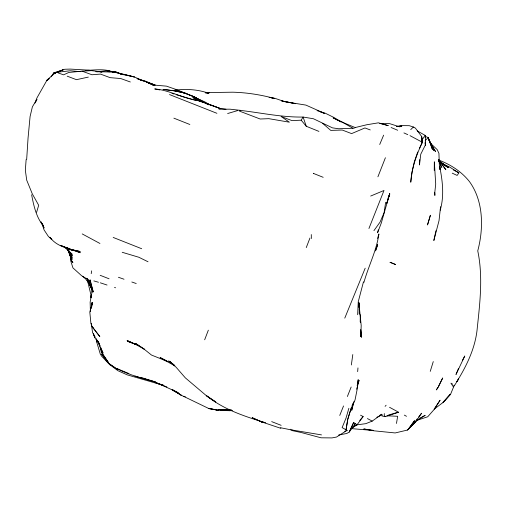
<?xml version="1.0" encoding="UTF-8"?>
<svg xmlns="http://www.w3.org/2000/svg" width="507" height="507" viewBox="0 0 507 507"><rect width="100%" height="100%" fill="white"/><g stroke="black" fill="none" stroke-linecap="round" stroke-linejoin="round"><path stroke-width="0.76" d="M434.246 170.434L434.334 161.828L435.709 184.035L434.537 194.891L434.48 192.673M360.249 321.901L360.344 314.898L360.35 322.496M68.464 250.268L72.133 255.997L72.184 254.134L64.744 247.403M384.3 413.554L384.243 415.429L385.13 416.678L398.654 412.248M435.938 230.717L433.834 240.546L439.03 220.621L440.539 206.875M419.726 159.585L419.473 164.984L420.772 154.172L425.367 145.002L425.557 135.584L417.261 130.939M357.65 314.714L358.253 301.728L363.475 281.81M26.668 159.502L28.056 138.062L30.084 116.515L32.397 106.8L36.954 99.258L36.054 101.318M26.123 159.61L25.35 170.301L26.719 180.181L32.277 193.82L38.697 205.284L36.599 212.287M440.304 210.132L440.532 207.071M357.657 371.644L357.974 367.911M67.304 248.924L71.931 259.514L72.083 257.854L67.488 248.867M91.437 307.736L92.027 302.451L91.247 307.914M351.351 364.964L352.802 354.551M385.662 202.318L384.097 212.693L380.066 222.091L373.932 230.653M91.216 273.679L91.653 270.839M357.226 385.542L358.202 379.648L357.061 389.864L355.014 400.048L350.781 409.364L347.821 419.188L346.053 429.809L347.327 430.69M91.418 308.212L92.534 302.375L89.796 311.957L90.911 323.39L92.103 326.654L99.835 336.566L92.566 327.218L92.952 327.991L92.458 326.54M440.317 209.809C444.531 195.043 442.383 179.529 439.328 164.788L438.935 153.31L437.18 149.603L430.963 143.715M91.393 294.979L90.753 297.869L91.488 295.366M425.132 137.689L425.557 135.584L424.834 135.648L422.984 138.569L422.122 139.007L421.71 136.567L415.366 128.087L413.338 127.061L410.721 129.627M89.935 280.365L93.256 291.988L90.081 279.68M353.278 403.154L351.712 410.385L353.949 401.569M378.304 229.899L377.588 232.757L381.327 222.915L389.718 193.585L386.752 203.402L389.788 193.94L387.994 198.3M396.48 423.465L397.653 416.291L386.955 415.791M356.694 389.224L359.083 380.326L357.232 385.51M430.247 371.377L433.27 361.586M348.873 408.281L346.015 418.142L342.124 427.597L346.053 429.809L347.682 419.46L351.421 407.413M377.563 238.474L378.913 233.936C376.511 250.832 368.481 265.991 363.95 282.323M377.582 244.906L377.297 244.596L377.582 244.906L375.503 250.933L377.544 245.039M417.717 151.986L414.301 161.955L412.064 172.063L410.765 182.216C411.633 168.318 416.342 155.269 422.141 142.74L421.748 138.196L422.141 142.74L419.416 148.431M35.008 103.086L36.941 97.933L47.088 79.96L55.745 72.393L70.251 70.784L80.886 71.671M377.911 176.797L385.409 157.734M204.663 339.785L208.339 330.177M368.931 228.505L384.008 190.467L370.661 196.057M306.26 247.606L309.961 238.017M344.773 318.13L365.179 268.197M352.004 405.949L352.872 403.756M339.753 415.442L343.537 405.949M347.377 396.518L351.161 387.018M379.711 144.495L383.634 135.154M458.41 368.69L455.977 374.496L464.773 355.99L462.542 360.179M351.624 427.857L356.852 424.72L353.671 422.483L349.241 432.053L346.807 433.466L338.632 435.025M353.671 422.483L349.241 432.053L355.363 423.478L354.317 424.657M438.295 386.67L442.712 377.949L438.282 387.19L436.337 389.921L437.953 387.342M239.475 111.109L260.167 119.012L268.818 118.67L289.389 122.187L281.1 116.509L291.937 120.596L301.177 120.184L303.11 117.047L313.421 118.746L332.459 127.859L338.676 128.753L354.292 128.201M454.481 385.548L458.601 378.951L456.845 381.619C466.808 365.534 475.382 347.789 477.207 328.72L477.239 328.27C479.971 302.571 483.127 276.467 477.752 250.864C483.741 228.296 483.634 201.178 469.482 181.626L468.322 180.207C460.445 170.859 449.937 164.249 438.561 159.997M51.188 76.823L53.685 72.888L63.109 69.82L54.11 73.382L53.685 72.888L55.523 73.287M443.207 164.04L449.532 167.018L458.879 172.862L457.162 175.441L452.238 173.166M419.739 418.25L425.189 415.315L415.531 421.494L408.129 429.537L414.479 420.766L408.129 429.537L407.292 430.088L395.168 432.946L374.046 430.823L363.798 428.973L367.48 429.499M356.858 425.056L363.132 416.539L360.534 415.189M416.317 420.043L417.267 418.801M418.7 416.944L421.558 413.224L415.708 421.9L408.369 429.125L415.518 421.501M359.742 420.487L363.132 416.539M385.086 406.373L386.119 405.232M425.183 140.566L428.212 137.587L425.36 136.377M46.986 80.575L48.127 79.605M350.8 429.08L356.852 424.72L354.894 425.886M356.643 424.885L365.839 423.656L372.201 421.114L381.86 414.219L379.87 415.271M407.292 430.088L408.382 429.34M46.961 80.239L49.477 78.566M376.815 417.299L381.644 415.03M344.741 431.356L346.858 430.456L336.547 437.04L331.977 437.915L321.039 437.801L301.177 432.509L291.043 430.367M54.11 73.382L64.712 69.256L70.2 69.085L89.447 70.194M415.765 420.709L427.731 416.76L434.55 409.01L440.082 400.207L434.119 409.162L443.448 402.19L450.362 394.218L443.029 402.349L450.527 394.389L454.329 385.162L453.378 386.854L450.9 383.153L452.637 384.167M388.349 415.113L398.407 412.115L389.541 407.292M227.618 113.536L237.859 110.513M88.326 77.096L76.449 79.675L67.197 76.164M355.242 127.542L366.637 124.779L378.399 122.827L388.267 125.628L379.762 123.353L389.737 123.67L399.484 126.782L400.226 126.661M313.681 173.305L313.326 173.362L323.181 177.317M396.525 126.439L402.71 125.622L409.288 125.685L413.775 127.156M100.475 71.931L102.046 71.969L91.583 70.65L82.102 71.183L68.901 72.438L63.559 74.833L58.204 72.945M397.254 126.509L401.861 126.028L396.544 126.509M96.837 71.753L105.881 70.904L115.754 72.064L122.282 74.383M232.504 410.683L222.516 410.417M58.888 71.747L59.598 71.696M231.598 410.214L218.745 410.499L208.611 408.363L218.58 410.271M382.202 415.056L382.627 415.037M176.683 89.973C187.356 88.839 198.193 89.587 208.371 93.161L205.322 92.825M399.44 126.674L400.936 126.611L399.389 126.547M95.779 71.715L113.688 72.045L134.374 77.013L124.43 74.39L120.698 73.921M219.043 109.214L230.039 109.182L240.552 110.361M89.384 70.517L85.531 70.41C94.847 70.143 104.683 68.388 113.555 72.19M223.321 410.423L230.343 410.695L220.304 410.524L231.541 410.176M205.969 92.604L232.795 92.198C246.782 92.559 260.763 94.758 274.268 98.409L271.321 97.851M373.304 430.481L351.364 428.611M228.549 409.992L218.454 409.46L231.515 410.188M205.202 92.68L209.15 92.939L205.329 92.629M108.162 71.652L109.658 71.76M112.643 71.969L116.376 72.235L112.655 71.924M108.181 71.544L110.418 71.734M239.874 110.342C260.947 112.757 281.772 117.402 303.11 117.047L306.266 126.268L318.928 131.395M368.95 429.714L373.367 430.348M120.704 74.06L133.797 76.722L143.747 81.057L138.157 79.187M225.989 109.259L220.063 108.378L200.278 101.153L190.233 98.802L176.138 94.67M269.103 97.344L274.99 98.326L284.642 101.666L305.936 105.107L324.594 113.429L320.443 111.927M218.618 410.296L209.163 408.705L180.942 395.08L172.158 389.547L181.164 395.156L172.653 390.035L178.261 392.931M321.501 434.898L293.09 430.177L290.745 429.226M159.901 89.942L154.736 88.934C167.361 89.942 178.679 96.038 190.809 99.087M265.706 422.813C245.039 416.539 223.669 409.58 206.634 395.771L215.83 402.013L207.11 396.316L185.302 377.835L176.119 367.245L169.414 361.206L173.381 364.501M280.422 427.705L290.587 429.771M263.786 422.325L261.479 421.843L252.15 417.686L262.068 422.103L261.479 421.843L280.865 428.333M140.673 80.201L145.737 81.266L155.174 85.17L146.827 82.254M281.715 100.912L295.518 103.681L281.753 100.969M381.891 415.917L385.13 416.678M113.936 72.228L106.768 70.524L111.28 71.753M193.547 96.907L204.834 101.863L210.544 105.266M122.2 252.283L138.848 257.258L148.038 261.77M193.313 96.837L195.601 97.471M191.557 99.296L196.07 100.538M134.951 376.105L155.243 382.044L154.635 381.847C141.96 378.178 129.025 374.958 117.282 368.76L128.898 373.545M93.839 280.903L98.472 282.266M136.934 78.686L144.495 80.911L154.261 85.715L145.015 81.348M163.59 385.39L127.219 374.863L117.897 370.693L109.423 364.381L101.685 356.218L100.266 353.981L96.564 341.534L96.298 339.227M183.87 396.404L185.378 396.848M155.174 381.834L140.883 377.411M171.905 93.364L174.021 94.017M317.097 110.646L325.355 113.251L333.961 117.491L340.964 121.788M114.506 287.444L115.602 287.792M100.348 282.824L107.047 285.035M146.878 82.261L155.839 85.227L166.461 86.146L176.113 89.492L194.415 96.97L208.554 104.715M123.968 74.789L115.754 72.064L121.598 74.155M158.222 383.501L163.818 385.352M131.82 282L136.231 283.527M118.423 277.266L124.031 279.243M166.442 361.041L151.479 355.046L143.671 348.791L135.527 343.391L144.222 349.139L135.781 344.494L127.08 340.495L136.408 344.646L127.472 341.236L137.042 344.798M82.102 71.183L91.963 74.757L100.506 74.098L110.082 77.647L120.71 78.534L130.324 81.982M155.453 382.512L157.525 383.267M210.456 104.924L220.627 108.701L200.278 101.153M370.256 129.931L364.945 127.954L351.592 133.607L342.282 130.039L330.76 130.388L322.585 123.321M158.064 383.653L166.885 386.955M337.225 120.102L355.35 127.644M66.119 247.555L80.277 252.708C69.814 248.582 56.974 247.137 50.009 237.314L51.828 239.653L48.292 236.313L44.046 229.874L42.144 223.872M155.129 382.525L157.328 383.374M193.87 96.609L184.358 92.895L174.446 90.202L184.941 93.18L194.415 96.97L203.149 102.623L193.87 96.609L194.415 96.97M100.171 275.307L109.075 278.793M216.907 113.302L169.509 94.575M189.859 124.494L173.869 118.163M271.682 421.621L281.132 425.335M113.188 237.441L141.675 248.722M391.106 127.517L397.684 130.248M176.797 391.974L154.635 381.847M64.573 247.093L71.69 250.16L66.816 247.536M403.933 132.923L407.774 134.647M177.431 392.342L173.185 390.428L178.47 393.083M167.836 361.51L160.092 357.536L166.499 360.946M367.423 418.567L372.201 421.114M409.992 135.648L421.716 141.922M166.486 360.971L163.203 359.4L174.883 365.877M338.03 120.393L333.124 117.858L341.832 121.845L352.796 128.195M339.437 121.116L340.837 121.845M194.973 97.306L208.478 104.772M82.223 233.923L99.942 243.474M200.671 101.647L192.818 97.509L200.436 101.723M453.302 169.896L458.879 172.862M404.326 415.106L406.5 416.298M444.164 164.959L448.638 167.525L442.009 163.222M88.294 279.687L81.519 275.643L72.932 267.88L70.803 261.118L70.061 253.899M143.671 348.791L144.222 349.139M108.492 363.253L117.656 369.565L108.492 363.253L101.628 354.095L107.642 361.84M441.198 162.785L442.427 163.641M443.657 164.502L447.954 167.506L439.062 160.504L438.726 159.616L445.849 169.737L439.512 161.118M174.294 365.046L168.558 360.978L174.433 365.509M109.423 364.381L109.956 364.78M86.564 278.235L87.717 279.205M82.622 276.34L85.683 278.983L90.696 285.39L87.198 280.365M87.267 278.958L90.411 282.64L90.271 281.258M301.177 120.184L306.266 126.268M88.719 280.276L90.411 282.64M432.522 147.163L435.494 151.511L428.757 139.691L428.212 137.587L432.439 149.432L428.542 138.493L434.081 150.737L428.757 139.691M87.141 280.346L91.558 287.843M68.933 250.75L72.133 255.997M97.293 340.311L99.594 344.107L94.638 337.491L93.288 333.574L95.126 337.358L92.553 332.465L91.235 323.314M71.481 260.408L72.888 262.784L71.075 259.92L70.536 256.041M41.118 222.015L43.482 226.071C36.231 217.326 33.716 205.69 31.63 194.77M67.228 248.95L72.083 257.854M100.906 347.764L102.959 353.087L100.259 347.65L97.845 341.236M88.782 282.443L91.494 287.868M96.805 339.715L100.133 346.224L98.276 341.946M41.061 222.009L44.09 228.023L42.423 224.018M100.259 347.65L102.959 353.087M88.193 281.524L92.09 289.77M438.726 161.023L441.819 167.411L438.675 160.662M88.63 282.437L91.127 287.792M68.876 251.643L71.931 259.514M101.901 351.845L102.693 353.962L108.219 362.194L102.046 353.379L100.975 351.066L100.354 347.32M91.399 287.171L90.411 284.383L92.065 292.178L92.071 291.848L90.138 302.077L90.411 311.773M67.919 249.463L71.367 259.381L70.004 254.172M69.915 254.324L71.208 259.641L70.625 255.858M91.571 297.641L87.4 280.092M96.26 338.98L96.761 341.933L96.381 338.949M425.12 143.342L425.455 145.686L425.12 142.023M360.699 330.393L361.459 337.288L360.724 329.449M358.829 302.286L361.199 325.538L360.794 336.699L360.731 335.209M358.703 302.565L359.076 307.882M359.184 309.397L359.507 313.953L359.076 303.04L359.121 306.196M421.71 136.567L422.097 142.397M434.74 193.104L434.892 195.36L434.714 192.273M439.968 169.458L439.867 166.309L439.911 169.471M311.273 234.557L311.355 238.543M359.203 311.729L359.241 314.099M91.019 295.289L91.032 297.653M395.53 264.496L390.092 262.309L395.53 264.496M428.719 220.862L427.509 224.962L430.399 215.241L428.719 220.862M173.552 90.721L163.096 89.384L173.552 90.721L184.358 92.895L173.552 90.721M80.074 251.491L69.966 249.286L60.548 245.337L70.612 249.4L80.074 251.491M184.941 93.18L175.257 89.904L185.53 93.421L184.941 93.18"/></g></svg>
